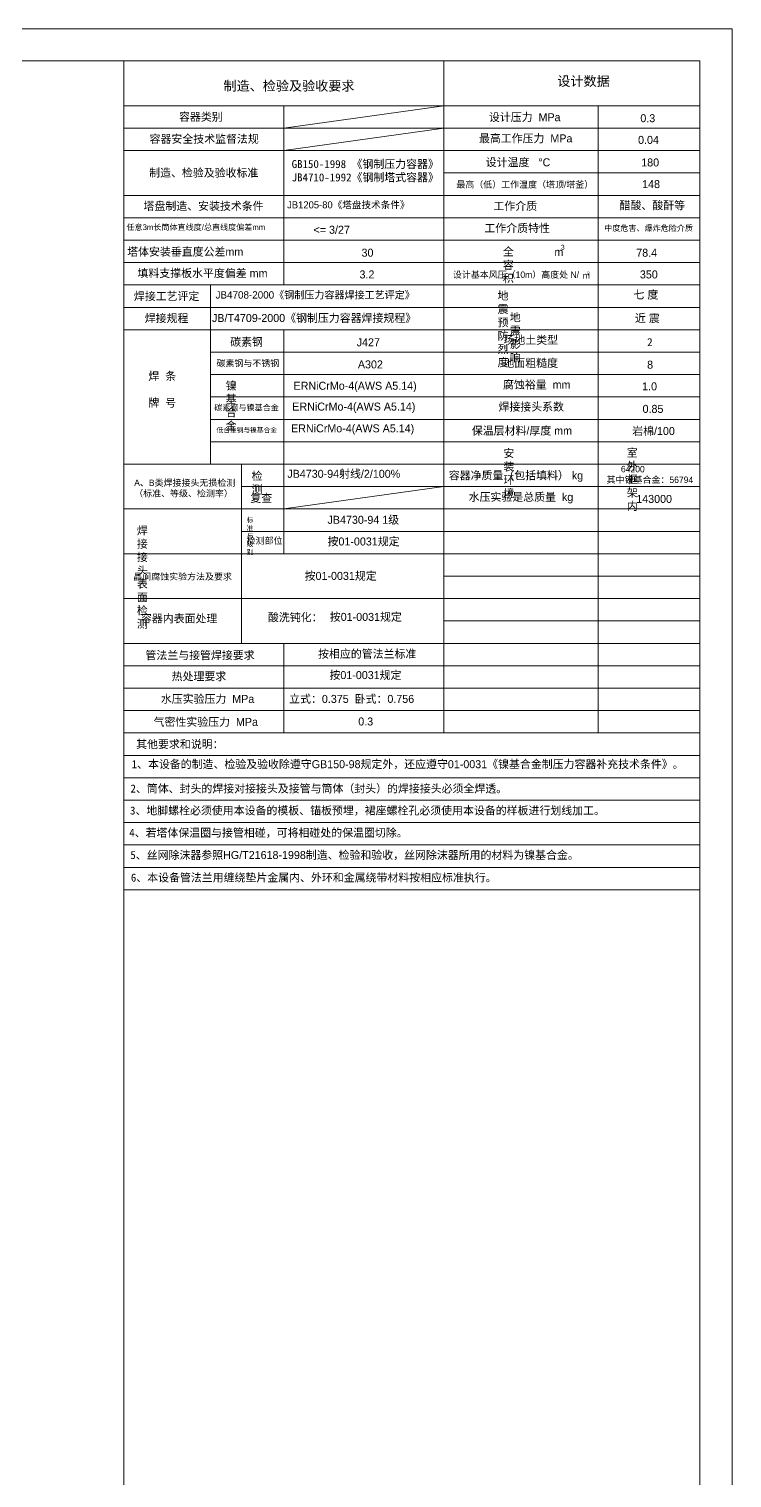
# Model space of a CAD drawing. Header units: millimetres. Extents: x 0 to 841, y 0 to 1189.
# Drawn here: x 621.4 to 841, y 736.2 to 1189 of the extents above; entities that cross this region are included whole.
import ezdxf

# ---------------------------------------------------------------- set-up
doc = ezdxf.new("R2010")
doc.units = ezdxf.units.MM
doc.layers.add('图层2', color=1, linetype='Continuous', lineweight=20)
doc.layers.add('图层6', color=7, linetype='Continuous', lineweight=5)
doc.styles.get("Standard").update_dxf_attribs({"font": 'SimSun.ttf'})

msp = doc.modelspace()

# ---------------------------------------------------------------- linework, layer by layer
at = {"layer": '图层2', "color": 0}
for p, q in [((651, 1165), (651, 1179)), ((651, 318), (651, 1165)), ((651, 920), (831, 920))]:
    msp.add_line(p, q, dxfattribs=at)
msp.add_lwpolyline([(25, 10), (831, 10), (831, 1179), (25, 1179)], close=True, dxfattribs=at)
at = {"layer": '图层6'}
for p, q in [((651, 1179), (831, 1179)), ((751, 1179), (751, 969)), ((651, 1165), (831, 1165)), ((701, 1165), (701, 1109)), ((751, 1165), (701, 1158)), ((799.17, 1165), (799.17, 969)), ((651, 1158), (831, 1158)), ((751, 1158), (701, 1151)), ((651, 1151), (831, 1151)), ((751, 1144), (831, 1144)), ((651, 1137), (831, 1137)), ((651, 1130), (831, 1130)), ((651, 1123), (831, 1123)), ((651, 1116), (831, 1116)), ((651, 1109), (831, 1109)), ((678.13, 1109), (678.13, 1053)), ((651, 1102), (831, 1102)), ((651, 1095), (831, 1095)), ((701, 1095), (701, 1025)), ((678.13, 1088), (831, 1088)), ((678.13, 1081), (831, 1081)), ((678.13, 1074), (831, 1074)), ((678.13, 1067), (831, 1067)), ((678.13, 1060), (831, 1060)), ((651, 1053), (831, 1053)), ((687.84, 1053), (687.84, 997)), ((687.84, 1046), (831, 1046)), ((701, 1039), (751, 1046)), ((651, 1039), (831, 1039)), ((687.84, 1032), (831, 1032)), ((651, 1025), (831, 1025)), ((751, 1018), (831, 1018)), ((751, 1011), (651, 1011)), ((751, 1011), (831, 1011)), ((751, 1004), (831, 1004)), ((651, 997), (831, 997)), ((701, 997), (701, 969)), ((651, 990), (831, 990)), ((651, 983), (831, 983)), ((651, 976), (831, 976)), ((651, 969), (831, 969)), ((651, 962), (831, 962)), ((651, 955), (831, 955)), ((651, 948), (831, 948)), ((651, 941), (831, 941)), ((651, 934), (831, 934)), ((651, 927), (831, 927))]:
    msp.add_line(p, q, dxfattribs=at)
msp.add_lwpolyline([(0, 0), (841, 0), (841, 1189), (0, 1189)], close=True, dxfattribs=at)

# ---------------------------------------------------------------- texts
at = {"layer": '图层6', "attachment_point": 1}
for s, insert, char_height in [('{\\fￋￎￌﾣﾤ|b0|i0|c134|p2;制造、检验及验收要求}', (682.17, 1172.73), 3), ('{\\fￋￎￌﾣﾤ|b0|i0|c134|p54;设计数据}', (786.44, 1174.2), 3), ('{\\fￋￎￌﾣﾤ|b0|i0|c134|p54;容器类别}', (668.28, 1162.8), 2.5), ('{\\fￋￎￌﾣﾤ|b0|i0|c134|p54;设计压力  MPa}', (765.07, 1162.68), 2.5), ('{\\fￋￎￌﾣﾤ|b0|i0|c134|p2;0.3}', (812.37, 1162.36), 2.5), ('{\\fￋￎￌﾣﾤ|b0|i0|c134|p54;容器安全技术监督法规}', (659.09, 1155.89), 2.5), ('{\\fￋￎￌﾣﾤ|b0|i0|c134|p54;最高工作压力  MPa}', (761.96, 1156.06), 2.5), ('{\\fￋￎￌﾣﾤ|b0|i0|c134|p2;0.04}', (811.66, 1155.59), 2.5), ('{\\fￋￎￌﾣﾤ|b0|i0|c134|p54;制造、检验及验收标准}', (658.96, 1145.32), 2.5), ('GB150-1998 《钢制压力容器》\\PJB4710-1992《钢制塔式容器》', (703.46, 1148.04), 2.5), ('{\\fￋￎￌﾣﾤ|b0|i0|c134|p54;设计温度   %%dC}', (764.08, 1148.59), 2.5), ('{\\fￋￎￌﾣﾤ|b0|i0|c134|p2;180}', (812.65, 1148.54), 2.5), ('{\\fￋￎￌﾣﾤ|b0|i0|c134|p54;最高（低）工作温度（塔顶/塔釜）}', (754.91, 1141.39), 2), ('{\\fￋￎￌﾣﾤ|b0|i0|c134|p2;148}', (812.93, 1141.77), 2.5), ('{\\fￋￎￌﾣﾤ|b0|i0|c134|p54;塔盘制造、安装技术条件}', (657.2, 1134.93), 2.5), ('{\\fￋￎￌﾣﾤ|b0|i0|c134|p54;工作介质}', (766.48, 1134.91), 2.5), ('{\\fￋￎￌﾣﾤ|b0|i0|c134|p54;醋酸、酸酐等}', (805.88, 1135.14), 2.5), ('任意{\\fￋￎￌﾣﾤ|b0|i0|c134|p6;3m}长筒体直线度{\\fￋￎￌﾣﾤ|b0|i0|c134|p6;/}总直线度偏差{\\fￋￎￌﾣﾤ|b0|i0|c134|p6;mm}', (651.88, 1127.96), 1.8), ('{\\fMS Sans Serif|b0|i0|c0|p32;<\\f??|b0|i0|c0|p54;= 3/27}', (710.31, 1127.51), 2.5), ('{\\fￋￎￌﾣﾤ|b0|i0|c134|p54;工作介质特性}', (763.66, 1128), 2.5), ('{\\fￋￎￌﾣﾤ|b0|i0|c134|p54;中度危害、爆炸危险介质}', (801.08, 1127.67), 1.8), ('{\\fￋￎￌﾣﾤ|b0|i0|c134|p2;m}', (785.54, 1120.55), 2.5), ('{\\fￋￎￌﾣﾤ|b0|i0|c134|p2;3}', (787.57, 1121.56), 1.5), ('{\\fￋￎￌﾣﾤ|b0|i0|c134|p2;78.4}', (811.1, 1120.32), 2.5), ('{\\fￋￎￌﾣﾤ|b0|i0|c134|p54;填料支撑板水平度偏差 mm}', (655.31, 1113.93), 2.5), ('{\\fￋￎￌﾣﾤ|b0|i0|c134|p2;3.2}', (724.66, 1113.55), 2.5), ('{\\fￋￎￌﾣﾤ|b0|i0|c134|p54;设计基本风压（10m）高度处 N/}', (753.81, 1113.22), 2), ('{\\fￋￎￌﾣﾤ|b0|i0|c134|p2;m}', (794.36, 1112.94), 2), ('{\\fￋￎￌﾣﾤ|b0|i0|c134|p2;3}', (795.77, 1113.16), 1), ('{\\fￋￎￌﾣﾤ|b0|i0|c134|p2;350}', (812.23, 1113.55), 2.5), ('{\\fￋￎￌﾣﾤ|b0|i0|c134|p54;焊接工艺评定}', (654.18, 1106.76), 2.5), ('{\\fￋￎￌﾣﾤ|b0|i0|c134|p2;JB4708-2000}《钢制压力容器焊接工艺评定》', (679.7, 1107.05), 2.3), ('{\\fￋￎￌﾣﾤ|b0|i0|c134|p54;七 度}', (810.25, 1107.21), 2.5), ('{\\fￋￎￌﾣﾤ|b0|i0|c134|p54;焊接规程}', (657.58, 1099.85), 2.5), ('{\\fￋￎￌﾣﾤ|b0|i0|c134|p2;JB/T4709-2000《钢制压力容器焊接规程》}', (678.57, 1099.93), 2.5), ('{\\fￋￎￌﾣﾤ|b0|i0|c134|p54;近 震}', (810.68, 1099.88), 2.5), ('{\\fￋￎￌﾣﾤ|b0|i0|c134|p54;碳素钢}', (684.26, 1092.45), 2.5), ('{\\fￋￎￌﾣﾤ|b0|i0|c134|p2;J427}', (723.78, 1092.34), 2.5), ('{\\fￋￎￌﾣﾤ|b0|i0|c134|p54;场地土类型}', (769.61, 1093.06), 2.5), ('{\\fￋￎￌﾣﾤ|b0|i0|c134|p54;碳素钢与不锈钢}', (679.98, 1085.54), 2), ('{\\fￋￎￌﾣﾤ|b0|i0|c134|p2;A302}', (724.15, 1085.43), 2.5), ('{\\fￋￎￌﾣﾤ|b0|i0|c134|p54;地面粗糙度}', (769.61, 1085.87), 2.5), ('{\\fￋￎￌﾣﾤ|b0|i0|c134|p2;8}', (814.49, 1085.34), 2.5), ('{\\fￋￎￌﾣﾤ|b0|i0|c134|p54;焊  条\\P\\P牌  号}', (658.71, 1081.76), 2.5), ('{\\fￋￎￌﾣﾤ|b0|i0|c134|p2;ERNiCrMo-4(AWS A5.14)}', (704.06, 1078.76), 2.5), ('{\\fￋￎￌﾣﾤ|b0|i0|c134|p54;腐蚀裕量  mm}', (769.47, 1079.1), 2.5), ('{\\fￋￎￌﾣﾤ|b0|i0|c134|p2;1.0}', (812.93, 1078.57), 2.5), ('{\\fￋￎￌﾣﾤ|b0|i0|c134|p54;碳素钢与镍基合金}', (679.27, 1071.58), 1.8), ('{\\fￋￎￌﾣﾤ|b0|i0|c134|p2;ERNiCrMo-4(AWS A5.14)}', (703.66, 1072.25), 2.5), ('{\\fￋￎￌﾣﾤ|b0|i0|c134|p54;焊接接头系数}', (768.06, 1072.19), 2.5), ('{\\fￋￎￌﾣﾤ|b0|i0|c134|p2;0.85}', (813.07, 1071.53), 2.5), ('{\\fￋￎￌﾣﾤ|b0|i0|c134|p54;低合金钢与镍基合金}', (679.98, 1064.41), 1.5), ('{\\fￋￎￌﾣﾤ|b0|i0|c134|p2;ERNiCrMo-4(AWS A5.14)}', (703.29, 1065.45), 2.5), ('保温层材料{\\fￋￎￌﾣﾤ|b0|i0|c134|p54;/}厚度{\\fￋￎￌﾣﾤ|b0|i0|c134|p54; mm}', (759.74, 1064.72), 2.5), ('{\\fￋￎￌﾣﾤ|b0|i0|c134|p54;岩棉/100}', (809.83, 1064.62), 2.5), ('{\\fￋￎￌﾣﾤ|b0|i0|c134|p2;JB4730-94射线/2/100%}', (702.11, 1051.25), 2.5), ('容器净质量（包括填料）{\\fￋￎￌﾣﾤ|b0|i0|c134|p54; kg}', (752.54, 1050.74), 2.5), ('{\\fￋￎￌﾣﾤ|b0|i0|c134|p2;      64200\\P其中镍基合金：56794}', (801.85, 1052.47), 2), ('{\\fￋￎￌﾣﾤ|b0|i0|c134|p2;A\\fￋￎￌﾣﾤ|b0|i0|c134|p54;、B类焊接接头无损检测\\P（标准、等级、检测率）}', (654.28, 1048.19), 2), ('{\\fￋￎￌﾣﾤ|b0|i0|c134|p54;水压实验是总质量  kg}', (758.75, 1044), 2.5), ('{\\fￋￎￌﾣﾤ|b0|i0|c134|p2;143000}', (811.1, 1043.39), 2.5), ('{\\fￋￎￌﾣﾤ|b0|i0|c134|p2;JB4730-94 1级}', (714.67, 1036.87), 2.5), ('{\\fￋￎￌﾣﾤ|b0|i0|c134|p54;检测部位}', (689.41, 1030.1), 2), ('{\\fￋￎￌﾣﾤ|b0|i0|c134|p54;按01-0031规定}', (714.67, 1030.1), 2.5), ('{\\fￋￎￌﾣﾤ|b0|i0|c134|p54;晶间腐蚀实验方法及要求}', (654, 1018.86), 2), ('{\\fￋￎￌﾣﾤ|b0|i0|c134|p54;按01-0031规定}', (707.51, 1019.34), 2.5), ('{\\fￋￎￌﾣﾤ|b0|i0|c134|p54;容器内表面处理}', (656.39, 1006.03), 2.5), ('{\\fￋￎￌﾣﾤ|b0|i0|c134|p54;酸洗钝化：}', (696.04, 1006.39), 2.5), ('{\\fￋￎￌﾣﾤ|b0|i0|c134|p54;按01-0031规定}', (715.38, 1006.53), 2.5), ('{\\fￋￎￌﾣﾤ|b0|i0|c134|p54;管法兰与接管焊接要求}', (657.8, 994.54), 2.5), ('{\\fￋￎￌﾣﾤ|b0|i0|c134|p54;按相应的管法兰标准}', (711.71, 994.97), 2.5), ('{\\fￋￎￌﾣﾤ|b0|i0|c134|p54;热处理要求}', (665.99, 987.95), 2.5), ('{\\fￋￎￌﾣﾤ|b0|i0|c134|p54;按01-0031规定}', (715.27, 988.35), 2.5), ('{\\fￋￎￌﾣﾤ|b0|i0|c134|p54;水压实验压力  MPa}', (662.6, 980.9), 2.5), ('立式：{\\fￋￎￌﾣﾤ|b0|i0|c134|p54;0.375  }卧式：{\\fￋￎￌﾣﾤ|b0|i0|c134|p54;0.756}', (702.68, 980.9), 2.5), ('{\\fￋￎￌﾣﾤ|b0|i0|c134|p54;气密性实验压力  MPa}', (660.34, 973.71), 2.5), ('{\\fￋￎￌﾣﾤ|b0|i0|c134|p2;0.3}', (724.27, 973.85), 2.5), ('{\\fￋￎￌﾣﾤ|b0|i0|c134|p54;其他要求和说明：}', (654.9, 966.74), 2.5), ('1、本设备的制造、检验及验收除遵守{\\fￋￎￌﾣﾤ|b0|i0|c134|p2;GB150-98}规定外，还应遵守{\\fￋￎￌﾣﾤ|b0|i0|c134|p2;01-0031}《镍基合金制压力容器补充技术条件》。', (653.47, 960.5), 2.5), ('2{\\fￋￎￌﾣﾤ|b0|i0|c134|p2;、筒体、封头的焊接对接接头及接管与筒体（封头）的焊接接头必须全焊透。}', (653.12, 952.88), 2.5), ('3{\\fￋￎￌﾣﾤ|b0|i0|c134|p2;、地脚螺栓必须使用本设备的模板、锚板预埋，裙座螺栓孔必须使用本设备的样板进行划线加工。}', (652.98, 946.02), 2.5), ('4{\\fￋￎￌﾣﾤ|b0|i0|c134|p2;、若塔体保温圈与接管相碰，可将相碰处的保温圈切除。}', (652.74, 939.08), 2.5), ('5{\\fￋￎￌﾣﾤ|b0|i0|c134|p2;、丝网除沫器参照HG/T21618-1998制造、检验和验收，丝网除沫器所用的材料为镍基合金。}', (653.08, 932.12), 2.5), ('6、本设备管法兰用缠绕垫片金属内、外环和金属绕带材料按相应标准执行。', (653.24, 925.06), 2.5)]:
    msp.add_mtext(s, dxfattribs=dict(at, insert=insert, char_height=char_height))
for s, insert, char_height, width in [('{\\fￋￎￌﾣﾤ|b0|i0|c134|p2;JB1205-80}《塔盘技术条件》', (702.05, 1135.14), 2.2, 43.2918), ('塔体安装垂直度公差{\\fￋￎￌﾣﾤ|b0|i0|c134|p54;mm}', (652.09, 1120.63), 2.5, 40.3973), ('{\\fￋￎￌﾣﾤ|b0|i0|c134|p2;30}', (725.29, 1120.34), 2.5, 2.7687), ('{\\fￋￎￌﾣﾤ|b0|i0|c134|p54;全容积}', (769.44, 1120.67), 2.5, 0.1411), ('{\\fￋￎￌﾣﾤ|b0|i0|c134|p54;地震预防烈度}', (767.78, 1106.88), 2.5, 0.1411), ('{\\fￋￎￌﾣﾤ|b0|i0|c134|p54;地震影响}', (771.59, 1100.11), 2.5, 0.1411), ('2', (814.49, 1092.4), 2.5, 0.1411), ('{\\fￋￎￌﾣﾤ|b0|i0|c134|p54;镍基合金}', (682.87, 1078.75), 2.5, 0.1258), ('{\\fￋￎￌﾣﾤ|b0|i0|c134|p54;安装环境}', (769.61, 1057.64), 2.5, 0.1411), ('{\\fￋￎￌﾣﾤ|b0|i0|c134|p54;室外框架内}', (808.14, 1057.83), 2.5, 0.1411), ('{\\fￋￎￌﾣﾤ|b0|i0|c134|p54;检测}', (690.96, 1050.55), 2.5, 0.1411), ('{\\fￋￎￌﾣﾤ|b0|i0|c134|p54;复查}', (690.54, 1043.64), 2.5, 7.7608), ('{\\fￋￎￌﾣﾤ|b0|i0|c134|p54;焊接接头表面检测}', (655.12, 1033.52), 2.5, 0.1411), ('{\\fￋￎￌﾣﾤ|b0|i0|c134|p54;标准与级别}', (689.41, 1036.31), 1.5, 0.1411)]:
    msp.add_mtext(s, dxfattribs=dict(at, insert=insert, char_height=char_height, width=width))

doc.saveas('drawing.dxf')
